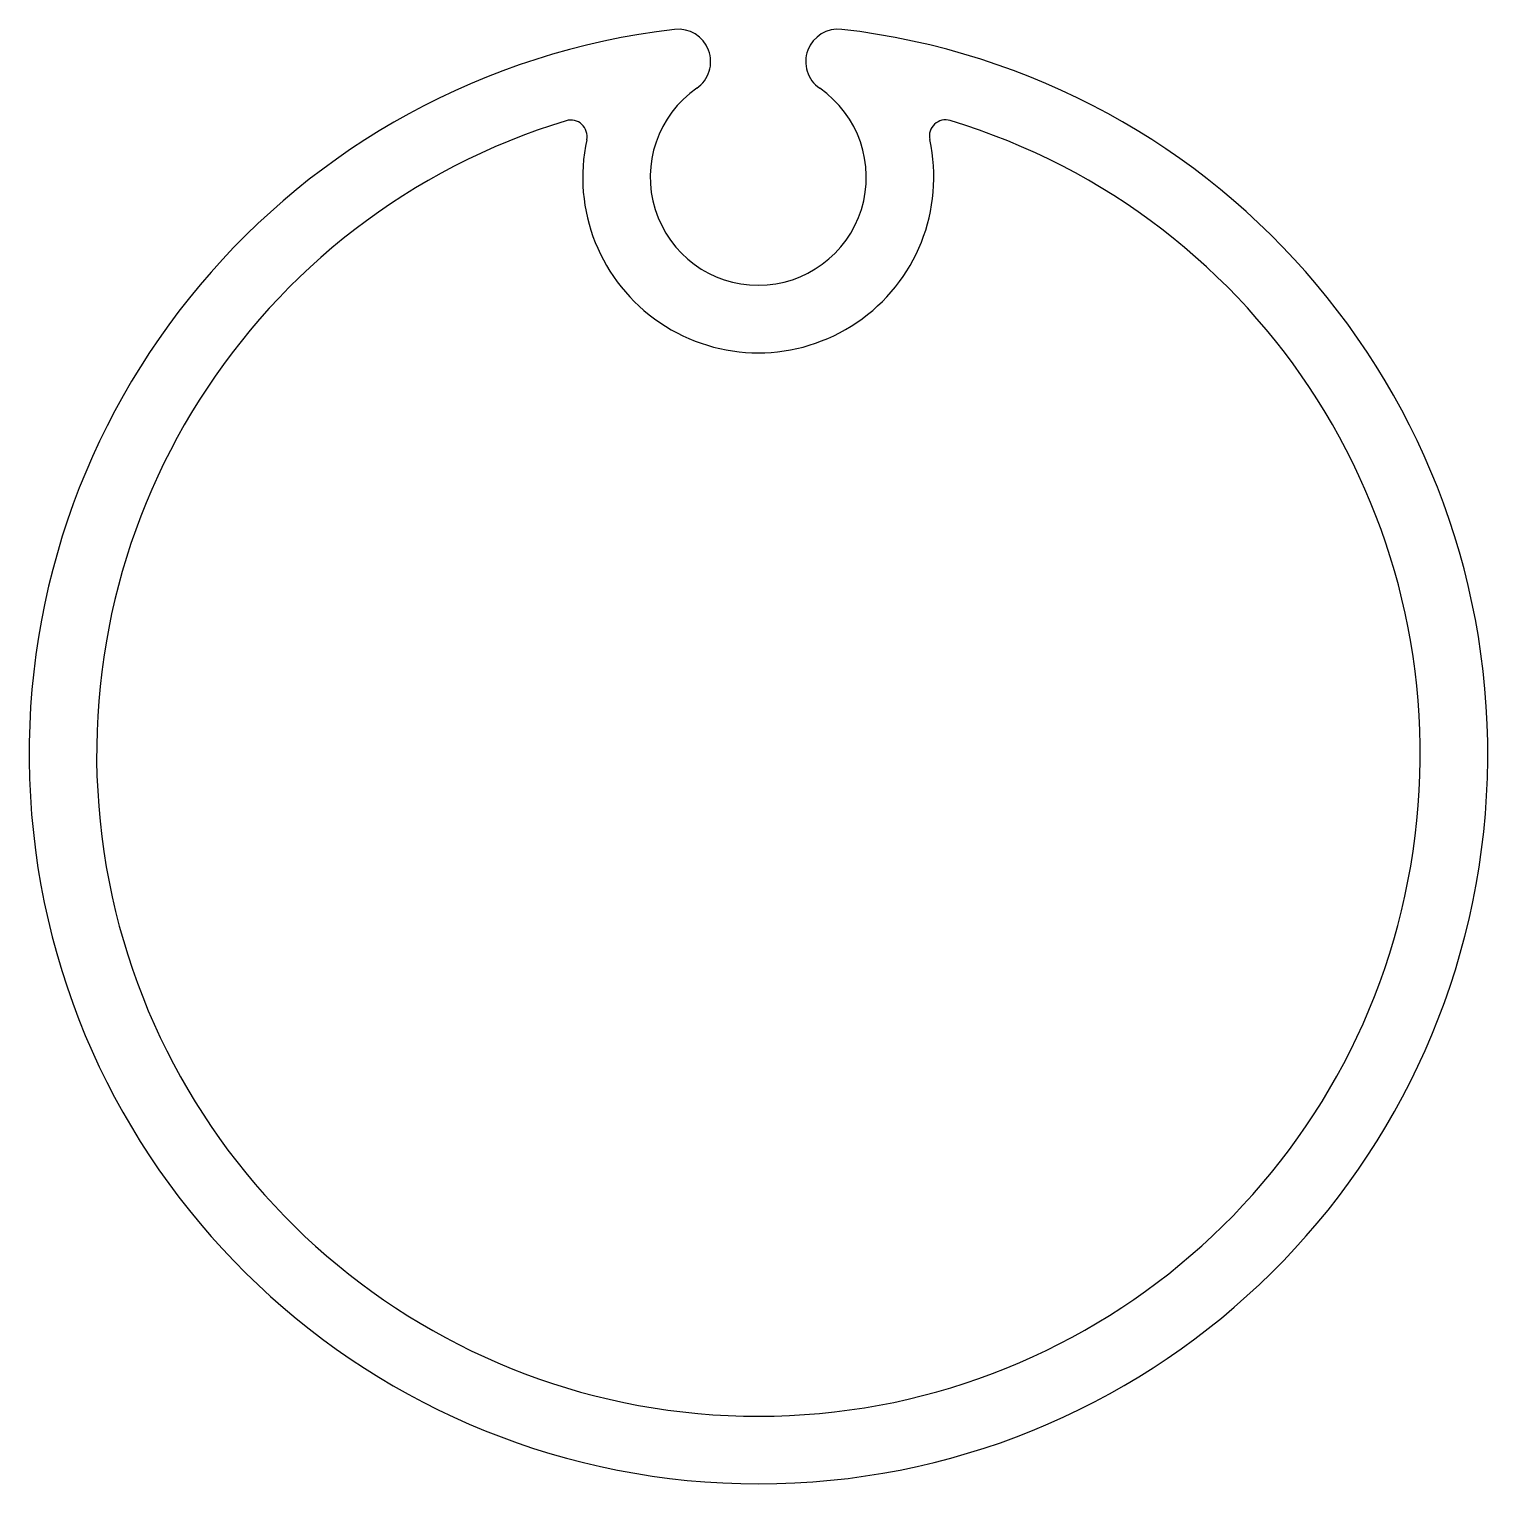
# Model space of a CAD drawing. Extents: x 1248.2 to 1275.2, y 842.8 to 869.7.
import ezdxf

# ---------------------------------------------------------------- set-up
doc = ezdxf.new("R2010")
doc.units = 0
doc.layers.get('0').update_dxf_attribs({"linetype": 'CONTINUOUS'})

msp = doc.modelspace()

# ---------------------------------------------------------------- linework, layer by layer
for centre, radius, start, end in [((1261.739, 856.328), 13.5, 96.6121, 83.4371), ((1260.254, 869.142), 0.6, 304.7184, 96.6121), ((1263.214, 869.143), 0.6, 83.4371, 235.3309), ((1261.735, 867.005), 2, 124.7184, 55.3309), ((1261.739, 856.328), 12.25, 106.8951, 73.1542), ((1258.266, 867.762), 0.3, 347.6857, 106.8951), ((1265.202, 867.765), 0.3, 73.1542, 192.3636), ((1261.735, 867.005), 3.25, 167.6857, 12.3636)]:
    msp.add_arc(centre, radius, start, end)

doc.saveas('drawing.dxf')
